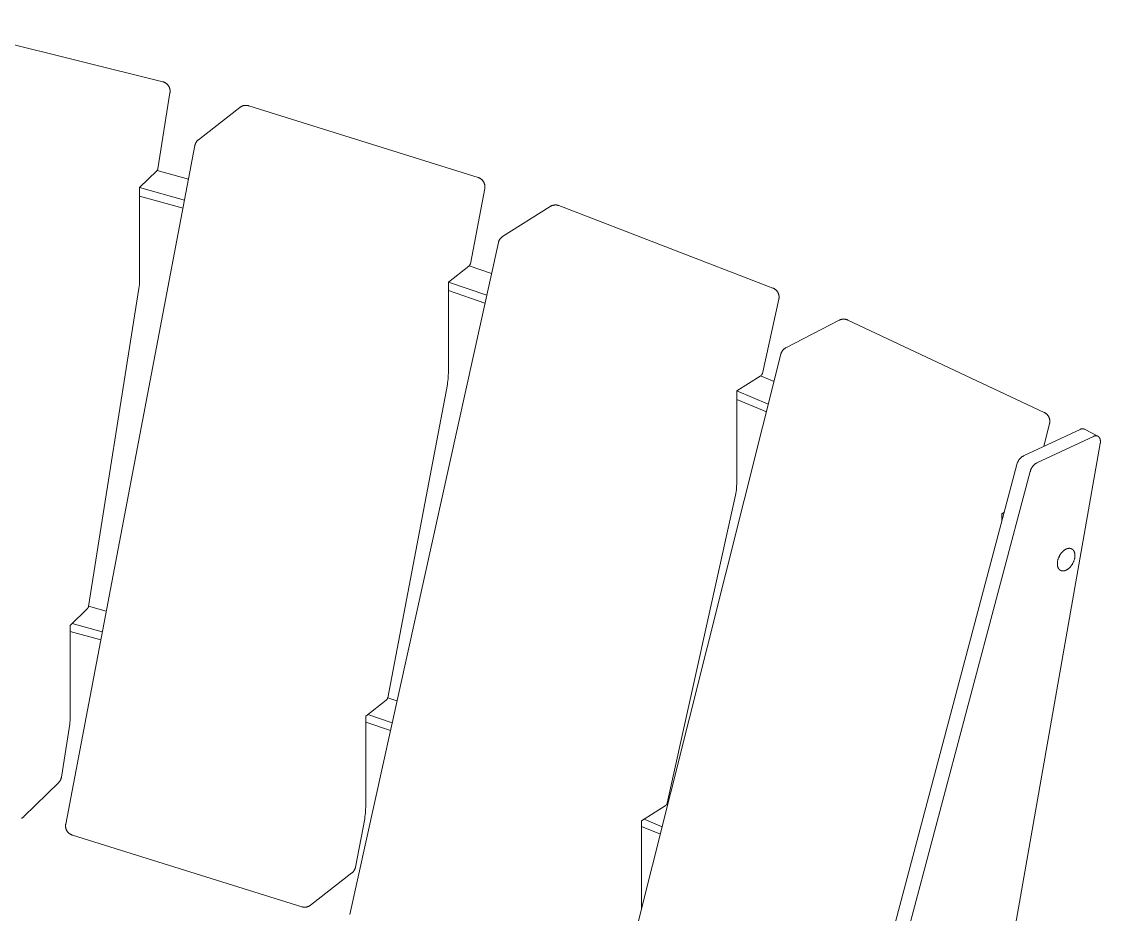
# Model space of a CAD drawing. Header units: millimetres. Extents: x -507 to 4570, y -12 to 3479.
# Drawn here: x 4113.3 to 4443.1, y 1676.8 to 1949.5 of the extents above; entities that cross this region are included whole.
import ezdxf

# ---------------------------------------------------------------- set-up
doc = ezdxf.new("R2010")
doc.units = ezdxf.units.MM
doc.layers.add('ZANO_R', color=7, linetype='Continuous', lineweight=0)

msp = doc.modelspace()

# ---------------------------------------------------------------- linework, layer by layer
at = {"layer": 'ZANO_R'}
for p, q in [((4082.31, 1949.54), (4156.45, 1931.16)), ((4156.45, 1931.16), (4156.54, 1931.13)), ((4156.54, 1931.13), (4156.64, 1931.1)), ((4156.64, 1931.1), (4156.74, 1931.07)), ((4156.74, 1931.07), (4156.84, 1931.03)), ((4156.84, 1931.03), (4156.93, 1930.99)), ((4156.93, 1930.99), (4157.02, 1930.95)), ((4157.02, 1930.95), (4157.11, 1930.9)), ((4157.11, 1930.9), (4157.2, 1930.85)), ((4157.2, 1930.85), (4157.29, 1930.8)), ((4157.29, 1930.8), (4157.38, 1930.75)), ((4157.38, 1930.75), (4157.46, 1930.69)), ((4157.46, 1930.69), (4157.54, 1930.63)), ((4157.54, 1930.63), (4157.62, 1930.56)), ((4157.62, 1930.56), (4157.7, 1930.5)), ((4157.7, 1930.5), (4157.78, 1930.43)), ((4157.78, 1930.43), (4157.85, 1930.36)), ((4157.85, 1930.36), (4157.92, 1930.28)), ((4157.92, 1930.28), (4157.99, 1930.2)), ((4157.99, 1930.2), (4158.05, 1930.13)), ((4158.05, 1930.13), (4158.11, 1930.04)), ((4158.11, 1930.04), (4158.17, 1929.96)), ((4158.17, 1929.96), (4158.23, 1929.88)), ((4158.23, 1929.88), (4158.28, 1929.79)), ((4158.28, 1929.79), (4158.33, 1929.7)), ((4158.33, 1929.7), (4158.38, 1929.61)), ((4158.38, 1929.61), (4158.43, 1929.52)), ((4158.43, 1929.52), (4158.47, 1929.42)), ((4158.47, 1929.42), (4158.51, 1929.33)), ((4158.51, 1929.33), (4158.54, 1929.23)), ((4158.54, 1929.23), (4158.57, 1929.13)), ((4158.66, 1927.82), (4154.97, 1904.58)), ((4158.57, 1929.13), (4158.6, 1929.04)), ((4158.6, 1929.04), (4158.62, 1928.94)), ((4158.62, 1928.94), (4158.64, 1928.84)), ((4158.64, 1928.84), (4158.66, 1928.74)), ((4158.66, 1928.74), (4158.67, 1928.63)), ((4158.67, 1927.92), (4158.66, 1927.82)), ((4158.67, 1928.63), (4158.69, 1928.53)), ((4158.68, 1928.02), (4158.67, 1927.92)), ((4158.69, 1928.12), (4158.68, 1928.02)), ((4158.69, 1928.53), (4158.69, 1928.43)), ((4158.69, 1928.43), (4158.7, 1928.33)), ((4158.7, 1928.23), (4158.69, 1928.12)), ((4158.7, 1928.33), (4158.7, 1928.23)), ((4167.38, 1913.47), (4180.03, 1923.33)), ((4180.03, 1923.33), (4180.11, 1923.39)), ((4180.11, 1923.39), (4180.19, 1923.45)), ((4180.19, 1923.45), (4180.28, 1923.5)), ((4180.28, 1923.5), (4180.37, 1923.55)), ((4180.37, 1923.55), (4180.46, 1923.6)), ((4180.46, 1923.6), (4180.55, 1923.65)), ((4180.55, 1923.65), (4180.64, 1923.69)), ((4180.64, 1923.69), (4180.73, 1923.73)), ((4180.73, 1923.73), (4180.83, 1923.77)), ((4180.83, 1923.77), (4180.92, 1923.8)), ((4180.92, 1923.8), (4181.02, 1923.83)), ((4181.02, 1923.83), (4181.12, 1923.86)), ((4181.12, 1923.86), (4181.22, 1923.88)), ((4181.22, 1923.88), (4181.32, 1923.9)), ((4181.32, 1923.9), (4181.42, 1923.92)), ((4181.42, 1923.92), (4181.52, 1923.93)), ((4181.52, 1923.93), (4181.62, 1923.94)), ((4181.62, 1923.94), (4181.73, 1923.95)), ((4181.73, 1923.95), (4181.83, 1923.95)), ((4181.83, 1923.95), (4181.93, 1923.95)), ((4181.93, 1923.95), (4182.03, 1923.95)), ((4182.03, 1923.95), (4182.13, 1923.94)), ((4182.13, 1923.94), (4182.24, 1923.93)), ((4182.24, 1923.93), (4182.34, 1923.91)), ((4182.34, 1923.91), (4182.44, 1923.89)), ((4182.44, 1923.89), (4182.54, 1923.87)), ((4182.54, 1923.87), (4182.64, 1923.85)), ((4182.64, 1923.85), (4182.73, 1923.82)), ((4182.73, 1923.82), (4252.84, 1901.92)), ((4166.65, 1912.63), (4166.7, 1912.72)), ((4166.7, 1912.72), (4166.76, 1912.8)), ((4166.76, 1912.8), (4166.81, 1912.89)), ((4166.81, 1912.89), (4166.88, 1912.97)), ((4166.88, 1912.97), (4166.94, 1913.05)), ((4166.94, 1913.05), (4167.01, 1913.12)), ((4167.01, 1913.12), (4167.08, 1913.2)), ((4167.08, 1913.2), (4167.15, 1913.27)), ((4167.15, 1913.27), (4167.22, 1913.34)), ((4167.22, 1913.34), (4167.3, 1913.4)), ((4167.3, 1913.4), (4167.38, 1913.47)), ((4126.79, 1704.41), (4166.29, 1911.68)), ((4166.29, 1911.68), (4166.31, 1911.78)), ((4166.31, 1911.78), (4166.34, 1911.88)), ((4166.34, 1911.88), (4166.36, 1911.98)), ((4166.36, 1911.98), (4166.39, 1912.08)), ((4166.39, 1912.08), (4166.43, 1912.17)), ((4166.43, 1912.17), (4166.47, 1912.27)), ((4166.47, 1912.27), (4166.51, 1912.36)), ((4166.51, 1912.36), (4166.55, 1912.45)), ((4166.55, 1912.45), (4166.6, 1912.54)), ((4166.6, 1912.54), (4166.65, 1912.63)), ((4154.63, 1903.97), (4149.39, 1898.83)), ((4154.63, 1903.97), (4154.65, 1903.99)), ((4154.65, 1903.99), (4154.68, 1904.02)), ((4154.68, 1904.02), (4154.71, 1904.05)), ((4154.71, 1904.05), (4154.73, 1904.07)), ((4154.71, 1904.06), (4164.33, 1901.4)), ((4154.73, 1904.07), (4154.75, 1904.1)), ((4154.75, 1904.1), (4154.78, 1904.13)), ((4154.78, 1904.13), (4154.8, 1904.16)), ((4154.8, 1904.16), (4154.82, 1904.2)), ((4154.82, 1904.2), (4154.84, 1904.23)), ((4154.84, 1904.23), (4154.86, 1904.26)), ((4154.86, 1904.26), (4154.87, 1904.29)), ((4154.87, 1904.29), (4154.89, 1904.33)), ((4154.89, 1904.33), (4154.91, 1904.36)), ((4154.91, 1904.36), (4154.92, 1904.4)), ((4154.92, 1904.4), (4154.93, 1904.43)), ((4154.93, 1904.43), (4154.94, 1904.47)), ((4154.94, 1904.47), (4154.95, 1904.5)), ((4154.95, 1904.5), (4154.96, 1904.54)), ((4154.96, 1904.54), (4154.97, 1904.58)), ((4252.84, 1901.92), (4252.93, 1901.89)), ((4252.93, 1901.89), (4253.03, 1901.86)), ((4253.03, 1901.86), (4253.13, 1901.82)), ((4253.13, 1901.82), (4253.22, 1901.77)), ((4253.22, 1901.77), (4253.31, 1901.73)), ((4253.31, 1901.73), (4253.4, 1901.68)), ((4253.4, 1901.68), (4253.49, 1901.63)), ((4253.49, 1901.63), (4253.58, 1901.57)), ((4253.58, 1901.57), (4253.66, 1901.52)), ((4253.66, 1901.52), (4253.75, 1901.45)), ((4253.75, 1901.45), (4253.83, 1901.39)), ((4253.83, 1901.39), (4253.9, 1901.33)), ((4253.9, 1901.33), (4253.98, 1901.26)), ((4253.98, 1901.26), (4254.05, 1901.18)), ((4254.05, 1901.18), (4254.13, 1901.11)), ((4254.13, 1901.11), (4254.19, 1901.03)), ((4254.19, 1901.03), (4254.26, 1900.96)), ((4254.26, 1900.96), (4254.32, 1900.87)), ((4254.32, 1900.87), (4254.38, 1900.79)), ((4254.38, 1900.79), (4254.44, 1900.71)), ((4254.44, 1900.71), (4254.49, 1900.62)), ((4254.49, 1900.62), (4254.55, 1900.53)), ((4254.55, 1900.53), (4254.59, 1900.44)), ((4254.59, 1900.44), (4254.64, 1900.35)), ((4254.64, 1900.35), (4254.68, 1900.25)), ((4254.68, 1900.25), (4254.72, 1900.16)), ((4254.72, 1900.16), (4254.75, 1900.06)), ((4254.75, 1900.06), (4254.79, 1899.96)), ((4254.79, 1899.96), (4254.81, 1899.86)), ((4254.81, 1899.86), (4254.84, 1899.76)), ((4254.84, 1899.76), (4254.86, 1899.66)), ((4254.86, 1899.66), (4254.88, 1899.56)), ((4254.88, 1899.56), (4254.89, 1899.46)), ((4149.39, 1898.83), (4163.11, 1895.02)), ((4149.39, 1898.83), (4149.39, 1870.96)), ((4162.65, 1892.57), (4149.39, 1896.25)), ((4254.86, 1898.54), (4250.49, 1875.57)), ((4254.88, 1898.64), (4254.86, 1898.54)), ((4254.9, 1898.74), (4254.88, 1898.64)), ((4254.89, 1899.46), (4254.9, 1899.36)), ((4254.9, 1899.36), (4254.91, 1899.26)), ((4254.91, 1898.85), (4254.9, 1898.74)), ((4254.91, 1899.26), (4254.92, 1899.15)), ((4254.92, 1899.05), (4254.91, 1898.95)), ((4254.91, 1898.95), (4254.91, 1898.85)), ((4254.92, 1899.15), (4254.92, 1899.05)), ((4260.35, 1883.88), (4274.91, 1893.07)), ((4274.91, 1893.07), (4274.99, 1893.13)), ((4274.99, 1893.13), (4275.08, 1893.18)), ((4275.08, 1893.18), (4275.17, 1893.22)), ((4275.17, 1893.22), (4275.27, 1893.27)), ((4275.27, 1893.27), (4275.36, 1893.31)), ((4275.36, 1893.31), (4275.45, 1893.35)), ((4275.45, 1893.35), (4275.55, 1893.38)), ((4275.55, 1893.38), (4275.65, 1893.41)), ((4275.65, 1893.41), (4275.75, 1893.44)), ((4275.75, 1893.44), (4275.85, 1893.46)), ((4275.85, 1893.46), (4275.95, 1893.48)), ((4275.95, 1893.48), (4276.05, 1893.5)), ((4276.05, 1893.5), (4276.15, 1893.51)), ((4276.15, 1893.51), (4276.25, 1893.52)), ((4276.25, 1893.52), (4276.35, 1893.53)), ((4276.35, 1893.53), (4276.45, 1893.53)), ((4276.45, 1893.53), (4276.56, 1893.53)), ((4276.56, 1893.53), (4276.66, 1893.53)), ((4276.66, 1893.53), (4276.76, 1893.52)), ((4276.76, 1893.52), (4276.86, 1893.51)), ((4276.86, 1893.51), (4276.96, 1893.49)), ((4276.96, 1893.49), (4277.06, 1893.48)), ((4277.06, 1893.48), (4277.16, 1893.45)), ((4277.16, 1893.45), (4277.26, 1893.43)), ((4277.26, 1893.43), (4277.36, 1893.4)), ((4277.36, 1893.4), (4277.46, 1893.37)), ((4277.46, 1893.37), (4277.55, 1893.33)), ((4277.55, 1893.33), (4342.95, 1868.14)), ((4259.43, 1882.95), (4259.48, 1883.03)), ((4259.48, 1883.03), (4259.54, 1883.12)), ((4259.54, 1883.12), (4259.6, 1883.2)), ((4259.6, 1883.2), (4259.66, 1883.28)), ((4259.66, 1883.28), (4259.73, 1883.35)), ((4259.73, 1883.35), (4259.8, 1883.43)), ((4259.8, 1883.43), (4259.87, 1883.5)), ((4259.87, 1883.5), (4259.95, 1883.57)), ((4259.95, 1883.57), (4260.02, 1883.64)), ((4260.02, 1883.64), (4260.1, 1883.7)), ((4260.1, 1883.7), (4260.18, 1883.76)), ((4260.18, 1883.76), (4260.27, 1883.82)), ((4260.27, 1883.82), (4260.35, 1883.88)), ((4213.59, 1676.81), (4259.04, 1882.01)), ((4259.04, 1882.01), (4259.06, 1882.11)), ((4259.06, 1882.11), (4259.09, 1882.21)), ((4259.09, 1882.21), (4259.12, 1882.31)), ((4259.12, 1882.31), (4259.16, 1882.4)), ((4259.16, 1882.4), (4259.19, 1882.5)), ((4259.19, 1882.5), (4259.23, 1882.59)), ((4259.23, 1882.59), (4259.28, 1882.68)), ((4259.28, 1882.68), (4259.32, 1882.77)), ((4259.32, 1882.77), (4259.37, 1882.86)), ((4259.37, 1882.86), (4259.43, 1882.95)), ((4249.99, 1874.85), (4243.75, 1869.99)), ((4249.99, 1874.85), (4250.02, 1874.88)), ((4250.02, 1874.88), (4250.06, 1874.91)), ((4250.06, 1874.91), (4250.09, 1874.93)), ((4250.09, 1874.93), (4250.12, 1874.96)), ((4250.09, 1874.94), (4256.95, 1872.59)), ((4250.12, 1874.96), (4250.15, 1874.99)), ((4250.15, 1874.99), (4250.18, 1875.02)), ((4250.18, 1875.02), (4250.21, 1875.05)), ((4250.21, 1875.05), (4250.24, 1875.08)), ((4250.24, 1875.08), (4250.26, 1875.12)), ((4250.26, 1875.12), (4250.29, 1875.15)), ((4250.29, 1875.15), (4250.31, 1875.19)), ((4250.31, 1875.19), (4250.34, 1875.22)), ((4250.34, 1875.22), (4250.36, 1875.26)), ((4250.36, 1875.26), (4250.38, 1875.3)), ((4250.38, 1875.3), (4250.4, 1875.33)), ((4250.4, 1875.33), (4250.42, 1875.37)), ((4250.42, 1875.37), (4250.43, 1875.41)), ((4250.43, 1875.41), (4250.45, 1875.45)), ((4250.45, 1875.45), (4250.46, 1875.49)), ((4250.46, 1875.49), (4250.48, 1875.53)), ((4250.48, 1875.53), (4250.49, 1875.57)), ((4149.36, 1869.77), (4149.38, 1870.36)), ((4149.38, 1870.36), (4149.39, 1870.96)), ((4243.75, 1869.99), (4243.75, 1842.12)), ((4243.75, 1869.99), (4255.48, 1865.94)), ((4149.17, 1868.01), (4133.76, 1770.84)), ((4149.17, 1868.01), (4149.25, 1868.59)), ((4149.25, 1868.59), (4149.31, 1869.18)), ((4149.31, 1869.18), (4149.36, 1869.77)), ((4254.95, 1863.55), (4243.75, 1867.42)), ((4342.95, 1868.14), (4343.04, 1868.1)), ((4343.04, 1868.1), (4343.14, 1868.06)), ((4343.14, 1868.06), (4343.23, 1868.02)), ((4343.23, 1868.02), (4343.32, 1867.97)), ((4343.32, 1867.97), (4343.41, 1867.92)), ((4343.41, 1867.92), (4343.5, 1867.86)), ((4343.5, 1867.86), (4343.58, 1867.8)), ((4343.58, 1867.8), (4343.66, 1867.74)), ((4343.66, 1867.74), (4343.74, 1867.68)), ((4343.74, 1867.68), (4343.82, 1867.61)), ((4343.82, 1867.61), (4343.9, 1867.55)), ((4343.9, 1867.55), (4343.97, 1867.47)), ((4343.97, 1867.47), (4344.05, 1867.4)), ((4344.05, 1867.4), (4344.11, 1867.32)), ((4344.11, 1867.32), (4344.18, 1867.25)), ((4344.18, 1867.25), (4344.24, 1867.17)), ((4344.24, 1867.17), (4344.3, 1867.08)), ((4344.3, 1867.08), (4344.36, 1867)), ((4344.36, 1867), (4344.42, 1866.91)), ((4344.42, 1866.91), (4344.47, 1866.82)), ((4344.47, 1866.82), (4344.52, 1866.73)), ((4344.52, 1866.73), (4344.56, 1866.64)), ((4344.56, 1866.64), (4344.6, 1866.55)), ((4344.6, 1866.55), (4344.64, 1866.45)), ((4344.78, 1864.73), (4339.76, 1842.07)), ((4344.64, 1866.45), (4344.68, 1866.35)), ((4344.68, 1866.35), (4344.71, 1866.26)), ((4344.71, 1866.26), (4344.74, 1866.16)), ((4344.74, 1866.16), (4344.77, 1866.06)), ((4344.77, 1866.06), (4344.79, 1865.96)), ((4344.8, 1864.84), (4344.78, 1864.73)), ((4344.79, 1865.96), (4344.81, 1865.86)), ((4344.81, 1864.94), (4344.8, 1864.84)), ((4344.81, 1865.86), (4344.82, 1865.76)), ((4344.83, 1865.04), (4344.81, 1864.94)), ((4344.82, 1865.76), (4344.83, 1865.65)), ((4344.83, 1865.65), (4344.84, 1865.55)), ((4344.84, 1865.14), (4344.83, 1865.04)), ((4344.84, 1865.55), (4344.84, 1865.45)), ((4344.84, 1865.45), (4344.85, 1865.35)), ((4344.85, 1865.35), (4344.84, 1865.24)), ((4344.84, 1865.24), (4344.84, 1865.14)), ((4346.92, 1849.88), (4363.24, 1858.33)), ((4363.24, 1858.33), (4363.33, 1858.38)), ((4363.33, 1858.38), (4363.42, 1858.42)), ((4363.42, 1858.42), (4363.51, 1858.46)), ((4363.51, 1858.46), (4363.6, 1858.49)), ((4363.6, 1858.49), (4363.7, 1858.52)), ((4363.7, 1858.52), (4363.8, 1858.55)), ((4363.8, 1858.55), (4363.89, 1858.58)), ((4363.89, 1858.58), (4363.99, 1858.6)), ((4363.99, 1858.6), (4364.09, 1858.62)), ((4364.09, 1858.62), (4364.19, 1858.63)), ((4364.19, 1858.63), (4364.29, 1858.65)), ((4364.29, 1858.65), (4364.39, 1858.65)), ((4364.39, 1858.65), (4364.49, 1858.66)), ((4364.49, 1858.66), (4364.59, 1858.66)), ((4364.59, 1858.66), (4364.69, 1858.66)), ((4364.69, 1858.66), (4364.79, 1858.66)), ((4364.79, 1858.66), (4364.89, 1858.65)), ((4364.89, 1858.65), (4364.99, 1858.64)), ((4364.99, 1858.64), (4365.09, 1858.62)), ((4365.09, 1858.62), (4365.19, 1858.6)), ((4365.19, 1858.6), (4365.29, 1858.58)), ((4365.29, 1858.58), (4365.39, 1858.55)), ((4365.39, 1858.55), (4365.48, 1858.53)), ((4365.48, 1858.53), (4365.58, 1858.49)), ((4365.58, 1858.49), (4365.67, 1858.46)), ((4365.67, 1858.46), (4365.77, 1858.42)), ((4365.77, 1858.42), (4365.86, 1858.38)), ((4365.86, 1858.38), (4425.91, 1830.13)), ((4294.44, 1645.12), (4345.4, 1847.98)), ((4345.4, 1847.98), (4345.43, 1848.07)), ((4345.43, 1848.07), (4345.46, 1848.17)), ((4345.46, 1848.17), (4345.49, 1848.26)), ((4345.49, 1848.26), (4345.53, 1848.36)), ((4345.53, 1848.36), (4345.57, 1848.45)), ((4345.57, 1848.45), (4345.61, 1848.54)), ((4345.61, 1848.54), (4345.65, 1848.63)), ((4345.65, 1848.63), (4345.7, 1848.72)), ((4345.7, 1848.72), (4345.75, 1848.8)), ((4345.75, 1848.8), (4345.81, 1848.89)), ((4345.81, 1848.89), (4345.86, 1848.97)), ((4345.86, 1848.97), (4345.92, 1849.05)), ((4345.92, 1849.05), (4345.99, 1849.13)), ((4345.99, 1849.13), (4346.05, 1849.21)), ((4346.05, 1849.21), (4346.12, 1849.28)), ((4346.12, 1849.28), (4346.19, 1849.35)), ((4346.19, 1849.35), (4346.26, 1849.42)), ((4346.26, 1849.42), (4346.34, 1849.49)), ((4346.34, 1849.49), (4346.41, 1849.56)), ((4346.41, 1849.56), (4346.49, 1849.62)), ((4346.49, 1849.62), (4346.57, 1849.68)), ((4346.57, 1849.68), (4346.66, 1849.73)), ((4346.66, 1849.73), (4346.74, 1849.79)), ((4346.74, 1849.79), (4346.83, 1849.84)), ((4346.83, 1849.84), (4346.92, 1849.88)), ((4243.62, 1839.79), (4243.68, 1840.37)), ((4243.68, 1840.37), (4243.72, 1840.95)), ((4243.72, 1840.95), (4243.74, 1841.54)), ((4243.74, 1841.54), (4243.75, 1842.12)), ((4339.07, 1841.25), (4331.9, 1836.72)), ((4339.07, 1841.25), (4339.12, 1841.27)), ((4339.12, 1841.27), (4339.16, 1841.3)), ((4339.16, 1841.3), (4339.2, 1841.32)), ((4339.19, 1841.33), (4343.3, 1839.61)), ((4339.2, 1841.32), (4339.24, 1841.35)), ((4339.24, 1841.35), (4339.27, 1841.38)), ((4339.27, 1841.38), (4339.31, 1841.41)), ((4339.31, 1841.41), (4339.35, 1841.44)), ((4339.35, 1841.44), (4339.38, 1841.47)), ((4339.38, 1841.47), (4339.42, 1841.51)), ((4339.42, 1841.51), (4339.45, 1841.54)), ((4339.45, 1841.54), (4339.48, 1841.58)), ((4339.48, 1841.58), (4339.51, 1841.61)), ((4339.51, 1841.61), (4339.54, 1841.65)), ((4339.54, 1841.65), (4339.57, 1841.69)), ((4339.57, 1841.69), (4339.59, 1841.73)), ((4339.59, 1841.73), (4339.62, 1841.77)), ((4339.62, 1841.77), (4339.64, 1841.81)), ((4339.64, 1841.81), (4339.67, 1841.85)), ((4339.67, 1841.85), (4339.69, 1841.9)), ((4339.69, 1841.9), (4339.71, 1841.94)), ((4339.71, 1841.94), (4339.72, 1841.98)), ((4339.72, 1841.98), (4339.74, 1842.03)), ((4339.74, 1842.03), (4339.76, 1842.07)), ((4243.45, 1838.63), (4225.22, 1742.97)), ((4243.45, 1838.63), (4243.54, 1839.21)), ((4243.54, 1839.21), (4243.62, 1839.79)), ((4331.9, 1836.72), (4331.9, 1808.85)), ((4331.9, 1836.72), (4341.55, 1832.64)), ((4340.97, 1830.31), (4331.9, 1834.14)), ((4425.91, 1830.13), (4426, 1830.09)), ((4426, 1830.09), (4426.09, 1830.04)), ((4426.09, 1830.04), (4426.18, 1829.99)), ((4426.18, 1829.99), (4426.26, 1829.93)), ((4426.26, 1829.93), (4426.35, 1829.88)), ((4426.35, 1829.88), (4426.43, 1829.82)), ((4426.43, 1829.82), (4426.51, 1829.75)), ((4426.51, 1829.75), (4426.59, 1829.69)), ((4426.59, 1829.69), (4426.67, 1829.62)), ((4426.67, 1829.62), (4426.74, 1829.55)), ((4426.74, 1829.55), (4426.81, 1829.48)), ((4426.81, 1829.48), (4426.88, 1829.4)), ((4426.88, 1829.4), (4426.94, 1829.32)), ((4426.94, 1829.32), (4427.01, 1829.24)), ((4427.01, 1829.24), (4427.07, 1829.16)), ((4427.07, 1829.16), (4427.12, 1829.08)), ((4427.12, 1829.08), (4427.18, 1828.99)), ((4427.18, 1828.99), (4427.23, 1828.9)), ((4427.23, 1828.9), (4427.28, 1828.81)), ((4427.28, 1828.81), (4427.32, 1828.72)), ((4427.32, 1828.72), (4427.37, 1828.63)), ((4427.37, 1828.63), (4427.41, 1828.53)), ((4427.41, 1828.53), (4427.44, 1828.44)), ((4427.44, 1828.44), (4427.47, 1828.34)), ((4427.47, 1828.34), (4427.5, 1828.24)), ((4427.5, 1828.24), (4427.53, 1828.14)), ((4427.53, 1828.14), (4427.55, 1828.04)), ((4427.56, 1826.93), (4427.54, 1826.83)), ((4427.55, 1828.04), (4427.57, 1827.94)), ((4427.58, 1827.03), (4427.56, 1826.93)), ((4427.57, 1827.94), (4427.58, 1827.84)), ((4427.58, 1827.84), (4427.6, 1827.74)), ((4427.59, 1827.13), (4427.58, 1827.03)), ((4427.6, 1827.23), (4427.59, 1827.13)), ((4427.6, 1827.74), (4427.6, 1827.64)), ((4427.6, 1827.64), (4427.61, 1827.54)), ((4427.61, 1827.33), (4427.6, 1827.23)), ((4427.61, 1827.54), (4427.61, 1827.44)), ((4427.61, 1827.44), (4427.61, 1827.33)), ((4436.84, 1824.96), (4419.55, 1816.87)), ((4427.52, 1826.73), (4425.77, 1819.78)), ((4427.54, 1826.83), (4427.52, 1826.73)), ((4436.89, 1824.99), (4436.84, 1824.96)), ((4436.94, 1825.01), (4436.89, 1824.99)), ((4436.98, 1825.03), (4436.94, 1825.01)), ((4437.03, 1825.05), (4436.98, 1825.03)), ((4437.08, 1825.07), (4437.03, 1825.05)), ((4437.13, 1825.08), (4437.08, 1825.07)), ((4437.18, 1825.1), (4437.13, 1825.08)), ((4437.23, 1825.11), (4437.18, 1825.1)), ((4437.28, 1825.12), (4437.23, 1825.11)), ((4437.34, 1825.13), (4437.28, 1825.12)), ((4437.39, 1825.14), (4437.34, 1825.13)), ((4437.44, 1825.14), (4437.39, 1825.14)), ((4437.49, 1825.15), (4437.44, 1825.14)), ((4437.55, 1825.15), (4437.49, 1825.15)), ((4437.6, 1825.15), (4437.55, 1825.15)), ((4437.65, 1825.15), (4437.6, 1825.15)), ((4437.7, 1825.14), (4437.65, 1825.15)), ((4437.76, 1825.14), (4437.7, 1825.14)), ((4437.81, 1825.13), (4437.76, 1825.14)), ((4437.86, 1825.12), (4437.81, 1825.13)), ((4437.91, 1825.11), (4437.86, 1825.12)), ((4437.96, 1825.1), (4437.91, 1825.11)), ((4438.01, 1825.09), (4437.96, 1825.1)), ((4438.06, 1825.07), (4438.01, 1825.09)), ((4438.11, 1825.05), (4438.06, 1825.07)), ((4438.16, 1825.03), (4438.11, 1825.05)), ((4438.21, 1825.01), (4438.16, 1825.03)), ((4438.21, 1825.01), (4442.27, 1822.9)), ((4344.68, 1262.32), (4443.02, 1820.67)), ((4440.92, 1822.84), (4423.63, 1814.75)), ((4440.98, 1822.87), (4440.92, 1822.84)), ((4441.04, 1822.89), (4440.98, 1822.87)), ((4441.1, 1822.91), (4441.04, 1822.89)), ((4441.16, 1822.94), (4441.1, 1822.91)), ((4441.22, 1822.95), (4441.16, 1822.94)), ((4441.28, 1822.97), (4441.22, 1822.95)), ((4441.33, 1822.99), (4441.28, 1822.97)), ((4441.39, 1823), (4441.33, 1822.99)), ((4441.45, 1823.01), (4441.39, 1823)), ((4441.48, 1823.01), (4441.45, 1823.01)), ((4441.51, 1823.02), (4441.48, 1823.01)), ((4441.54, 1823.02), (4441.51, 1823.02)), ((4441.57, 1823.02), (4441.54, 1823.02)), ((4441.6, 1823.03), (4441.57, 1823.02)), ((4441.63, 1823.03), (4441.6, 1823.03)), ((4441.66, 1823.03), (4441.63, 1823.03)), ((4441.69, 1823.03), (4441.66, 1823.03)), ((4441.71, 1823.03), (4441.69, 1823.03)), ((4441.74, 1823.03), (4441.71, 1823.03)), ((4441.77, 1823.03), (4441.74, 1823.03)), ((4441.8, 1823.03), (4441.77, 1823.03)), ((4441.83, 1823.02), (4441.8, 1823.03)), ((4441.85, 1823.02), (4441.83, 1823.02)), ((4441.88, 1823.02), (4441.85, 1823.02)), ((4441.91, 1823.01), (4441.88, 1823.02)), ((4441.94, 1823.01), (4441.91, 1823.01)), ((4441.96, 1823.01), (4441.94, 1823.01)), ((4441.99, 1823), (4441.96, 1823.01)), ((4442.02, 1822.99), (4441.99, 1823)), ((4442.04, 1822.99), (4442.02, 1822.99)), ((4442.07, 1822.98), (4442.04, 1822.99)), ((4442.09, 1822.97), (4442.07, 1822.98)), ((4442.12, 1822.96), (4442.09, 1822.97)), ((4442.15, 1822.95), (4442.12, 1822.96)), ((4442.17, 1822.95), (4442.15, 1822.95)), ((4442.2, 1822.94), (4442.17, 1822.95)), ((4442.22, 1822.93), (4442.2, 1822.94)), ((4442.24, 1822.91), (4442.22, 1822.93)), ((4442.27, 1822.9), (4442.24, 1822.91)), ((4442.29, 1822.89), (4442.27, 1822.9)), ((4442.31, 1822.88), (4442.29, 1822.89)), ((4442.34, 1822.87), (4442.31, 1822.88)), ((4442.36, 1822.85), (4442.34, 1822.87)), ((4442.38, 1822.84), (4442.36, 1822.85)), ((4442.4, 1822.82), (4442.38, 1822.84)), ((4442.43, 1822.81), (4442.4, 1822.82)), ((4442.45, 1822.79), (4442.43, 1822.81)), ((4442.47, 1822.78), (4442.45, 1822.79)), ((4442.49, 1822.76), (4442.47, 1822.78)), ((4442.51, 1822.75), (4442.49, 1822.76)), ((4442.53, 1822.73), (4442.51, 1822.75)), ((4442.55, 1822.71), (4442.53, 1822.73)), ((4442.57, 1822.69), (4442.55, 1822.71)), ((4442.58, 1822.67), (4442.57, 1822.69)), ((4442.6, 1822.66), (4442.58, 1822.67)), ((4442.62, 1822.64), (4442.6, 1822.66)), ((4442.64, 1822.62), (4442.62, 1822.64)), ((4442.66, 1822.6), (4442.64, 1822.62)), ((4442.67, 1822.58), (4442.66, 1822.6)), ((4442.69, 1822.56), (4442.67, 1822.58)), ((4442.71, 1822.53), (4442.69, 1822.56)), ((4442.72, 1822.51), (4442.71, 1822.53)), ((4442.74, 1822.49), (4442.72, 1822.51)), ((4442.76, 1822.47), (4442.74, 1822.49)), ((4442.77, 1822.44), (4442.76, 1822.47)), ((4442.79, 1822.42), (4442.77, 1822.44)), ((4442.8, 1822.39), (4442.79, 1822.42)), ((4442.82, 1822.37), (4442.8, 1822.39)), ((4442.83, 1822.34), (4442.82, 1822.37)), ((4442.84, 1822.32), (4442.83, 1822.34)), ((4442.86, 1822.29), (4442.84, 1822.32)), ((4442.87, 1822.26), (4442.86, 1822.29)), ((4442.88, 1822.24), (4442.87, 1822.26)), ((4442.91, 1822.18), (4442.88, 1822.24)), ((4442.93, 1822.12), (4442.91, 1822.18)), ((4442.95, 1822.07), (4442.93, 1822.12)), ((4442.97, 1822.01), (4442.95, 1822.07)), ((4442.99, 1821.94), (4442.97, 1822.01)), ((4443, 1821.88), (4442.99, 1821.94)), ((4443.02, 1821.81), (4443, 1821.88)), ((4443.03, 1821.75), (4443.02, 1821.81)), ((4443.02, 1820.67), (4443.03, 1820.74)), ((4443.04, 1821.68), (4443.03, 1821.75)), ((4443.03, 1820.74), (4443.04, 1820.81)), ((4443.05, 1821.61), (4443.04, 1821.68)), ((4443.04, 1820.81), (4443.05, 1820.89)), ((4443.06, 1821.54), (4443.05, 1821.61)), ((4443.05, 1820.89), (4443.06, 1820.96)), ((4443.06, 1821.47), (4443.06, 1821.54)), ((4443.07, 1821.4), (4443.06, 1821.47)), ((4443.06, 1821.04), (4443.07, 1821.11)), ((4443.06, 1820.96), (4443.06, 1821.04)), ((4443.07, 1821.33), (4443.07, 1821.4)), ((4443.07, 1821.26), (4443.07, 1821.33)), ((4443.07, 1821.19), (4443.07, 1821.26)), ((4443.07, 1821.11), (4443.07, 1821.19)), ((4417.53, 1814.23), (4340.6, 1524.75)), ((4417.57, 1814.36), (4417.53, 1814.23)), ((4417.61, 1814.5), (4417.57, 1814.36)), ((4417.66, 1814.63), (4417.61, 1814.5)), ((4417.71, 1814.77), (4417.66, 1814.63)), ((4417.76, 1814.9), (4417.71, 1814.77)), ((4417.82, 1815.03), (4417.76, 1814.9)), ((4417.89, 1815.16), (4417.82, 1815.03)), ((4417.95, 1815.28), (4417.89, 1815.16)), ((4418.03, 1815.4), (4417.95, 1815.28)), ((4418.1, 1815.52), (4418.03, 1815.4)), ((4418.18, 1815.64), (4418.1, 1815.52)), ((4418.27, 1815.76), (4418.18, 1815.64)), ((4418.36, 1815.87), (4418.27, 1815.76)), ((4418.45, 1815.98), (4418.36, 1815.87)), ((4418.55, 1816.08), (4418.45, 1815.98)), ((4418.64, 1816.18), (4418.55, 1816.08)), ((4418.75, 1816.28), (4418.64, 1816.18)), ((4418.85, 1816.38), (4418.75, 1816.28)), ((4418.96, 1816.47), (4418.85, 1816.38)), ((4419.08, 1816.56), (4418.96, 1816.47)), ((4419.19, 1816.64), (4419.08, 1816.56)), ((4419.31, 1816.72), (4419.19, 1816.64)), ((4419.43, 1816.8), (4419.31, 1816.72)), ((4419.55, 1816.87), (4419.43, 1816.8)), ((4422.44, 1813.75), (4422.35, 1813.64)), ((4422.53, 1813.86), (4422.44, 1813.75)), ((4422.62, 1813.96), (4422.53, 1813.86)), ((4422.72, 1814.06), (4422.62, 1813.96)), ((4422.83, 1814.16), (4422.72, 1814.06)), ((4422.93, 1814.26), (4422.83, 1814.16)), ((4423.04, 1814.35), (4422.93, 1814.26)), ((4423.16, 1814.44), (4423.04, 1814.35)), ((4423.27, 1814.52), (4423.16, 1814.44)), ((4423.39, 1814.6), (4423.27, 1814.52)), ((4423.51, 1814.67), (4423.39, 1814.6)), ((4423.63, 1814.75), (4423.51, 1814.67)), ((4421.61, 1812.1), (4344.68, 1522.62)), ((4421.65, 1812.24), (4421.61, 1812.1)), ((4421.69, 1812.38), (4421.65, 1812.24)), ((4421.74, 1812.51), (4421.69, 1812.38)), ((4421.79, 1812.65), (4421.74, 1812.51)), ((4421.84, 1812.78), (4421.79, 1812.65)), ((4421.9, 1812.91), (4421.84, 1812.78)), ((4421.97, 1813.04), (4421.9, 1812.91)), ((4422.03, 1813.16), (4421.97, 1813.04)), ((4422.11, 1813.28), (4422.03, 1813.16)), ((4422.18, 1813.4), (4422.11, 1813.28)), ((4422.26, 1813.52), (4422.18, 1813.4)), ((4422.35, 1813.64), (4422.26, 1813.52)), ((4331.83, 1807.12), (4331.87, 1807.7)), ((4331.87, 1807.7), (4331.89, 1808.27)), ((4331.89, 1808.27), (4331.9, 1808.85)), ((4331.51, 1804.85), (4310.68, 1710.79)), ((4331.51, 1804.85), (4331.62, 1805.41)), ((4331.62, 1805.41), (4331.71, 1805.98)), ((4331.71, 1805.98), (4331.78, 1806.55)), ((4331.78, 1806.55), (4331.83, 1807.12)), ((4413.67, 1799.68), (4412.98, 1799.32)), ((4412.98, 1799.32), (4413.5, 1799.05)), ((4412.98, 1799.32), (4412.98, 1797.08)), ((4431.23, 1787.33), (4431.35, 1787.47)), ((4431.35, 1787.47), (4431.41, 1787.53)), ((4431.41, 1787.53), (4431.47, 1787.59)), ((4431.47, 1787.59), (4431.53, 1787.66)), ((4431.53, 1787.66), (4431.6, 1787.72)), ((4431.6, 1787.72), (4431.66, 1787.77)), ((4431.66, 1787.77), (4431.72, 1787.83)), ((4431.72, 1787.83), (4431.78, 1787.88)), ((4431.78, 1787.88), (4431.85, 1787.93)), ((4431.85, 1787.93), (4431.91, 1787.98)), ((4431.91, 1787.98), (4431.97, 1788.03)), ((4431.97, 1788.03), (4432.03, 1788.08)), ((4432.03, 1788.08), (4432.1, 1788.12)), ((4432.1, 1788.12), (4432.16, 1788.16)), ((4432.16, 1788.16), (4432.22, 1788.2)), ((4432.22, 1788.2), (4432.28, 1788.24)), ((4432.28, 1788.24), (4432.34, 1788.28)), ((4432.34, 1788.28), (4432.41, 1788.31)), ((4432.41, 1788.31), (4432.47, 1788.35)), ((4432.47, 1788.35), (4432.53, 1788.38)), ((4432.53, 1788.38), (4432.59, 1788.4)), ((4432.59, 1788.4), (4432.65, 1788.43)), ((4432.65, 1788.43), (4432.71, 1788.46)), ((4432.71, 1788.46), (4432.77, 1788.48)), ((4432.77, 1788.48), (4432.83, 1788.5)), ((4432.83, 1788.5), (4432.89, 1788.53)), ((4432.89, 1788.53), (4432.95, 1788.55)), ((4432.95, 1788.55), (4433.01, 1788.56)), ((4433.01, 1788.56), (4433.07, 1788.58)), ((4433.07, 1788.58), (4433.14, 1788.59)), ((4433.14, 1788.59), (4433.2, 1788.61)), ((4433.2, 1788.61), (4433.26, 1788.62)), ((4433.26, 1788.62), (4433.32, 1788.63)), ((4433.32, 1788.63), (4433.39, 1788.63)), ((4433.39, 1788.63), (4433.45, 1788.64)), ((4433.45, 1788.64), (4433.51, 1788.64)), ((4433.51, 1788.64), (4433.57, 1788.64)), ((4433.57, 1788.64), (4433.64, 1788.64)), ((4433.64, 1788.64), (4433.67, 1788.64)), ((4433.67, 1788.64), (4433.7, 1788.64)), ((4433.7, 1788.64), (4433.73, 1788.63)), ((4433.73, 1788.63), (4433.76, 1788.63)), ((4433.76, 1788.63), (4433.79, 1788.63)), ((4433.79, 1788.63), (4433.82, 1788.62)), ((4433.82, 1788.62), (4433.85, 1788.62)), ((4433.85, 1788.62), (4433.88, 1788.61)), ((4433.88, 1788.61), (4433.91, 1788.61)), ((4433.91, 1788.61), (4433.94, 1788.6)), ((4433.94, 1788.6), (4433.97, 1788.59)), ((4433.97, 1788.59), (4434, 1788.58)), ((4434, 1788.58), (4434.03, 1788.58)), ((4434.03, 1788.58), (4434.06, 1788.57)), ((4434.06, 1788.57), (4434.08, 1788.56)), ((4434.08, 1788.56), (4434.11, 1788.55)), ((4434.11, 1788.55), (4434.14, 1788.54)), ((4434.14, 1788.54), (4434.17, 1788.53)), ((4434.17, 1788.53), (4434.2, 1788.52)), ((4434.2, 1788.52), (4434.22, 1788.5)), ((4434.22, 1788.5), (4434.25, 1788.49)), ((4434.25, 1788.49), (4434.28, 1788.48)), ((4434.28, 1788.48), (4434.31, 1788.46)), ((4434.31, 1788.46), (4434.33, 1788.45)), ((4434.33, 1788.45), (4434.36, 1788.43)), ((4434.36, 1788.43), (4434.38, 1788.42)), ((4434.38, 1788.42), (4434.41, 1788.4)), ((4434.41, 1788.4), (4434.44, 1788.39)), ((4434.44, 1788.39), (4434.46, 1788.37)), ((4434.46, 1788.37), (4434.49, 1788.35)), ((4434.49, 1788.35), (4434.51, 1788.33)), ((4434.51, 1788.33), (4434.53, 1788.31)), ((4434.53, 1788.31), (4434.56, 1788.29)), ((4434.56, 1788.29), (4434.58, 1788.27)), ((4434.58, 1788.27), (4434.6, 1788.25)), ((4434.6, 1788.25), (4434.63, 1788.23)), ((4434.63, 1788.23), (4434.65, 1788.21)), ((4434.65, 1788.21), (4434.67, 1788.19)), ((4434.67, 1788.19), (4434.69, 1788.17)), ((4434.69, 1788.17), (4434.71, 1788.15)), ((4434.71, 1788.15), (4434.74, 1788.12)), ((4434.74, 1788.12), (4434.76, 1788.1)), ((4434.76, 1788.1), (4434.78, 1788.07)), ((4434.78, 1788.07), (4434.8, 1788.05)), ((4434.8, 1788.05), (4434.82, 1788.02)), ((4434.82, 1788.02), (4434.83, 1788)), ((4434.83, 1788), (4434.85, 1787.97)), ((4434.85, 1787.97), (4434.87, 1787.95)), ((4434.87, 1787.95), (4434.91, 1787.89)), ((4434.91, 1787.89), (4434.94, 1787.84)), ((4434.94, 1787.84), (4434.97, 1787.78)), ((4434.97, 1787.78), (4435, 1787.72)), ((4435, 1787.72), (4435.03, 1787.66)), ((4435.03, 1787.66), (4435.06, 1787.6)), ((4435.06, 1787.6), (4435.08, 1787.54)), ((4435.08, 1787.54), (4435.11, 1787.48)), ((4435.11, 1787.48), (4435.13, 1787.41)), ((4435.13, 1787.41), (4435.15, 1787.35)), ((4429.9, 1784.14), (4429.91, 1784.22)), ((4429.9, 1784.07), (4429.9, 1784.14)), ((4429.9, 1784), (4429.9, 1784.07)), ((4429.91, 1784.22), (4429.92, 1784.3)), ((4429.92, 1784.37), (4429.93, 1784.45)), ((4429.92, 1784.3), (4429.92, 1784.37)), ((4429.93, 1784.45), (4429.94, 1784.53)), ((4429.94, 1784.53), (4429.97, 1784.69)), ((4429.97, 1784.69), (4430, 1784.86)), ((4430, 1784.86), (4430.04, 1785.03)), ((4430.04, 1785.03), (4430.09, 1785.2)), ((4430.09, 1785.2), (4430.14, 1785.37)), ((4430.14, 1785.37), (4430.2, 1785.55)), ((4430.2, 1785.55), (4430.26, 1785.72)), ((4430.24, 1785.65), (4430.34, 1785.81)), ((4430.26, 1785.72), (4430.34, 1785.89)), ((4430.34, 1785.89), (4430.42, 1786.07)), ((4430.34, 1785.81), (4430.44, 1785.98)), ((4430.42, 1786.07), (4430.5, 1786.24)), ((4430.44, 1785.98), (4430.53, 1786.14)), ((4430.5, 1786.24), (4430.59, 1786.41)), ((4430.53, 1786.14), (4430.62, 1786.31)), ((4430.59, 1786.41), (4430.69, 1786.57)), ((4430.62, 1786.31), (4430.71, 1786.48)), ((4430.69, 1786.57), (4430.79, 1786.73)), ((4430.71, 1786.48), (4430.78, 1786.66)), ((4430.78, 1786.66), (4430.85, 1786.83)), ((4430.79, 1786.73), (4430.89, 1786.89)), ((4430.89, 1786.89), (4431, 1787.04)), ((4431, 1787.04), (4431.12, 1787.19)), ((4431.12, 1787.19), (4431.23, 1787.33)), ((4434.67, 1784.13), (4434.58, 1783.96)), ((4434.76, 1784.3), (4434.67, 1784.13)), ((4434.83, 1784.47), (4434.76, 1784.3)), ((4434.91, 1784.65), (4434.83, 1784.47)), ((4434.97, 1784.82), (4434.91, 1784.65)), ((4435.03, 1784.99), (4434.97, 1784.82)), ((4435.08, 1785.17), (4435.03, 1784.99)), ((4435.13, 1785.34), (4435.08, 1785.17)), ((4435.17, 1785.51), (4435.13, 1785.34)), ((4435.15, 1787.35), (4435.17, 1787.28)), ((4435.17, 1787.28), (4435.19, 1787.21)), ((4435.2, 1785.67), (4435.17, 1785.51)), ((4435.19, 1787.21), (4435.2, 1787.14)), ((4435.2, 1787.14), (4435.21, 1787.08)), ((4435.23, 1785.83), (4435.2, 1785.67)), ((4435.21, 1787.08), (4435.23, 1787.01)), ((4435.23, 1787.01), (4435.24, 1786.94)), ((4435.24, 1785.91), (4435.23, 1785.83)), ((4435.24, 1786.94), (4435.25, 1786.87)), ((4435.25, 1785.99), (4435.24, 1785.91)), ((4435.25, 1786.87), (4435.26, 1786.8)), ((4435.26, 1786.07), (4435.25, 1785.99)), ((4435.26, 1786.8), (4435.26, 1786.73)), ((4435.26, 1786.73), (4435.27, 1786.65)), ((4435.27, 1786.22), (4435.26, 1786.15)), ((4435.26, 1786.15), (4435.26, 1786.07)), ((4435.27, 1786.65), (4435.27, 1786.58)), ((4435.27, 1786.58), (4435.27, 1786.51)), ((4435.27, 1786.51), (4435.27, 1786.44)), ((4435.27, 1786.44), (4435.27, 1786.37)), ((4435.27, 1786.37), (4435.27, 1786.3)), ((4435.27, 1786.3), (4435.27, 1786.22)), ((4429.9, 1783.92), (4429.9, 1784)), ((4429.9, 1783.85), (4429.9, 1783.92)), ((4429.9, 1783.78), (4429.9, 1783.85)), ((4429.9, 1783.71), (4429.9, 1783.78)), ((4429.91, 1783.64), (4429.9, 1783.71)), ((4429.92, 1783.57), (4429.91, 1783.64)), ((4429.92, 1783.5), (4429.92, 1783.57)), ((4429.93, 1783.43), (4429.92, 1783.5)), ((4429.94, 1783.36), (4429.93, 1783.43)), ((4429.96, 1783.29), (4429.94, 1783.36)), ((4429.97, 1783.22), (4429.96, 1783.29)), ((4429.99, 1783.15), (4429.97, 1783.22)), ((4430, 1783.09), (4429.99, 1783.15)), ((4430.02, 1783.02), (4430, 1783.09)), ((4430.04, 1782.96), (4430.02, 1783.02)), ((4430.06, 1782.89), (4430.04, 1782.96)), ((4430.09, 1782.83), (4430.06, 1782.89)), ((4430.11, 1782.77), (4430.09, 1782.83)), ((4430.14, 1782.7), (4430.11, 1782.77)), ((4430.17, 1782.64), (4430.14, 1782.7)), ((4430.2, 1782.59), (4430.17, 1782.64)), ((4430.23, 1782.53), (4430.2, 1782.59)), ((4430.26, 1782.47), (4430.23, 1782.53)), ((4430.3, 1782.42), (4430.26, 1782.47)), ((4430.32, 1782.39), (4430.3, 1782.42)), ((4430.34, 1782.37), (4430.32, 1782.39)), ((4430.36, 1782.34), (4430.34, 1782.37)), ((4430.38, 1782.32), (4430.36, 1782.34)), ((4430.39, 1782.29), (4430.38, 1782.32)), ((4430.42, 1782.27), (4430.39, 1782.29)), ((4430.44, 1782.24), (4430.42, 1782.27)), ((4430.46, 1782.22), (4430.44, 1782.24)), ((4430.48, 1782.2), (4430.46, 1782.22)), ((4430.5, 1782.18), (4430.48, 1782.2)), ((4430.52, 1782.15), (4430.5, 1782.18)), ((4430.54, 1782.13), (4430.52, 1782.15)), ((4430.57, 1782.11), (4430.54, 1782.13)), ((4430.59, 1782.09), (4430.57, 1782.11)), ((4430.61, 1782.07), (4430.59, 1782.09)), ((4430.64, 1782.05), (4430.61, 1782.07)), ((4430.66, 1782.03), (4430.64, 1782.05)), ((4430.69, 1782.02), (4430.66, 1782.03)), ((4430.71, 1782), (4430.69, 1782.02)), ((4430.74, 1781.98), (4430.71, 1782)), ((4430.76, 1781.96), (4430.74, 1781.98)), ((4430.79, 1781.95), (4430.76, 1781.96)), ((4430.81, 1781.93), (4430.79, 1781.95)), ((4430.84, 1781.92), (4430.81, 1781.93)), ((4430.87, 1781.9), (4430.84, 1781.92)), ((4430.89, 1781.89), (4430.87, 1781.9)), ((4430.92, 1781.88), (4430.89, 1781.89)), ((4430.95, 1781.86), (4430.92, 1781.88)), ((4430.97, 1781.85), (4430.95, 1781.86)), ((4431, 1781.84), (4430.97, 1781.85)), ((4431.03, 1781.83), (4431, 1781.84)), ((4431.06, 1781.82), (4431.03, 1781.83)), ((4431.09, 1781.81), (4431.06, 1781.82)), ((4431.12, 1781.8), (4431.09, 1781.81)), ((4431.14, 1781.79), (4431.12, 1781.8)), ((4431.17, 1781.78), (4431.14, 1781.79)), ((4431.2, 1781.77), (4431.17, 1781.78)), ((4431.23, 1781.77), (4431.2, 1781.77)), ((4431.26, 1781.76), (4431.23, 1781.77)), ((4431.29, 1781.75), (4431.26, 1781.76)), ((4431.32, 1781.75), (4431.29, 1781.75)), ((4431.35, 1781.74), (4431.32, 1781.75)), ((4431.38, 1781.74), (4431.35, 1781.74)), ((4431.41, 1781.74), (4431.38, 1781.74)), ((4431.44, 1781.73), (4431.41, 1781.74)), ((4431.47, 1781.73), (4431.44, 1781.73)), ((4431.5, 1781.73), (4431.47, 1781.73)), ((4431.53, 1781.73), (4431.5, 1781.73)), ((4431.6, 1781.72), (4431.53, 1781.73)), ((4431.66, 1781.73), (4431.6, 1781.72)), ((4431.72, 1781.73), (4431.66, 1781.73)), ((4431.78, 1781.73), (4431.72, 1781.73)), ((4431.85, 1781.74), (4431.78, 1781.73)), ((4431.91, 1781.75), (4431.85, 1781.74)), ((4431.97, 1781.76), (4431.91, 1781.75)), ((4432.03, 1781.77), (4431.97, 1781.76)), ((4432.1, 1781.79), (4432.03, 1781.77)), ((4432.16, 1781.8), (4432.1, 1781.79)), ((4432.22, 1781.82), (4432.16, 1781.8)), ((4432.28, 1781.84), (4432.22, 1781.82)), ((4432.34, 1781.86), (4432.28, 1781.84)), ((4432.41, 1781.88), (4432.34, 1781.86)), ((4432.47, 1781.91), (4432.41, 1781.88)), ((4432.53, 1781.93), (4432.47, 1781.91)), ((4432.59, 1781.96), (4432.53, 1781.93)), ((4432.65, 1781.99), (4432.59, 1781.96)), ((4432.71, 1782.02), (4432.65, 1781.99)), ((4432.77, 1782.05), (4432.71, 1782.02)), ((4432.83, 1782.09), (4432.77, 1782.05)), ((4432.89, 1782.12), (4432.83, 1782.09)), ((4432.95, 1782.16), (4432.89, 1782.12)), ((4433.01, 1782.2), (4432.95, 1782.16)), ((4433.07, 1782.24), (4433.01, 1782.2)), ((4433.14, 1782.29), (4433.07, 1782.24)), ((4433.2, 1782.33), (4433.14, 1782.29)), ((4433.26, 1782.38), (4433.2, 1782.33)), ((4433.32, 1782.43), (4433.26, 1782.38)), ((4433.39, 1782.48), (4433.32, 1782.43)), ((4433.45, 1782.54), (4433.39, 1782.48)), ((4433.51, 1782.59), (4433.45, 1782.54)), ((4433.57, 1782.65), (4433.51, 1782.59)), ((4433.64, 1782.71), (4433.57, 1782.65)), ((4433.7, 1782.77), (4433.64, 1782.71)), ((4433.76, 1782.83), (4433.7, 1782.77)), ((4433.82, 1782.9), (4433.76, 1782.83)), ((4433.94, 1783.03), (4433.82, 1782.9)), ((4434.06, 1783.17), (4433.94, 1783.03)), ((4434.17, 1783.32), (4434.06, 1783.17)), ((4434.28, 1783.47), (4434.17, 1783.32)), ((4434.38, 1783.63), (4434.28, 1783.47)), ((4434.49, 1783.79), (4434.38, 1783.63)), ((4434.58, 1783.96), (4434.49, 1783.79)), ((4139.19, 1769.48), (4133.78, 1770.97)), ((4133.41, 1770.23), (4128.17, 1765.09)), ((4133.41, 1770.23), (4133.44, 1770.26)), ((4133.44, 1770.26), (4133.46, 1770.28)), ((4133.46, 1770.28), (4133.49, 1770.31)), ((4133.49, 1770.31), (4133.51, 1770.34)), ((4133.51, 1770.34), (4133.54, 1770.37)), ((4133.54, 1770.37), (4133.56, 1770.4)), ((4133.56, 1770.4), (4133.58, 1770.43)), ((4133.58, 1770.43), (4133.6, 1770.46)), ((4133.6, 1770.46), (4133.62, 1770.49)), ((4133.62, 1770.49), (4133.64, 1770.52)), ((4133.64, 1770.52), (4133.66, 1770.56)), ((4133.66, 1770.56), (4133.68, 1770.59)), ((4133.68, 1770.59), (4133.69, 1770.63)), ((4133.69, 1770.63), (4133.7, 1770.66)), ((4133.7, 1770.66), (4133.72, 1770.7)), ((4133.72, 1770.7), (4133.73, 1770.73)), ((4133.73, 1770.73), (4133.74, 1770.77)), ((4133.74, 1770.77), (4133.75, 1770.8)), ((4133.75, 1770.8), (4133.76, 1770.84)), ((4128.17, 1765.09), (4128.17, 1737.22)), ((4128.75, 1765.66), (4137.98, 1763.1)), ((4128.17, 1763.24), (4137.51, 1760.65)), ((4224.72, 1742.25), (4218.48, 1737.39)), ((4224.72, 1742.25), (4224.75, 1742.28)), ((4224.75, 1742.28), (4224.79, 1742.3)), ((4224.79, 1742.3), (4224.82, 1742.33)), ((4224.82, 1742.33), (4224.85, 1742.36)), ((4224.85, 1742.36), (4224.88, 1742.39)), ((4224.88, 1742.39), (4224.91, 1742.42)), ((4224.91, 1742.42), (4224.94, 1742.45)), ((4224.94, 1742.45), (4224.97, 1742.48)), ((4224.97, 1742.48), (4225, 1742.51)), ((4225, 1742.51), (4225.02, 1742.55)), ((4225.02, 1742.55), (4225.05, 1742.58)), ((4225.05, 1742.58), (4225.07, 1742.62)), ((4225.07, 1742.62), (4225.09, 1742.66)), ((4225.09, 1742.66), (4225.11, 1742.69)), ((4225.11, 1742.69), (4225.13, 1742.73)), ((4225.13, 1742.73), (4225.15, 1742.77)), ((4225.15, 1742.77), (4225.17, 1742.81)), ((4225.17, 1742.81), (4225.18, 1742.85)), ((4225.18, 1742.85), (4225.19, 1742.89)), ((4225.19, 1742.89), (4225.21, 1742.93)), ((4225.21, 1742.93), (4225.22, 1742.97)), ((4228.03, 1742.01), (4225.22, 1742.97)), ((4219.17, 1737.92), (4226.56, 1735.37)), ((4127.95, 1734.27), (4128.04, 1734.86)), ((4128.04, 1734.86), (4128.1, 1735.45)), ((4128.1, 1735.45), (4128.14, 1736.04)), ((4128.14, 1736.04), (4128.17, 1736.63)), ((4128.17, 1736.63), (4128.17, 1737.22)), ((4218.48, 1737.39), (4218.48, 1709.52)), ((4218.48, 1735.58), (4226.03, 1732.98)), ((4127.95, 1734.27), (4125.5, 1718.77)), ((4125.31, 1718.11), (4125.27, 1718.01)), ((4125.34, 1718.2), (4125.31, 1718.11)), ((4125.38, 1718.29), (4125.34, 1718.2)), ((4125.41, 1718.39), (4125.38, 1718.29)), ((4125.43, 1718.48), (4125.41, 1718.39)), ((4125.46, 1718.58), (4125.43, 1718.48)), ((4125.48, 1718.68), (4125.46, 1718.58)), ((4125.5, 1718.77), (4125.48, 1718.68)), ((4124.65, 1717.12), (4114.03, 1706.7)), ((4124.72, 1717.19), (4124.65, 1717.12)), ((4124.78, 1717.27), (4124.72, 1717.19)), ((4124.85, 1717.34), (4124.78, 1717.27)), ((4124.91, 1717.42), (4124.85, 1717.34)), ((4124.97, 1717.5), (4124.91, 1717.42)), ((4125.03, 1717.58), (4124.97, 1717.5)), ((4125.08, 1717.66), (4125.03, 1717.58)), ((4125.13, 1717.75), (4125.08, 1717.66)), ((4125.18, 1717.84), (4125.13, 1717.75)), ((4125.23, 1717.92), (4125.18, 1717.84)), ((4125.27, 1718.01), (4125.23, 1717.92)), ((4218.41, 1707.77), (4218.45, 1708.35)), ((4218.45, 1708.35), (4218.47, 1708.93)), ((4218.47, 1708.93), (4218.48, 1709.52)), ((4310, 1709.97), (4302.82, 1705.44)), ((4310, 1709.97), (4310.04, 1709.99)), ((4310.04, 1709.99), (4310.08, 1710.02)), ((4310.08, 1710.02), (4310.12, 1710.04)), ((4310.12, 1710.04), (4310.16, 1710.07)), ((4310.16, 1710.07), (4310.2, 1710.1)), ((4310.2, 1710.1), (4310.23, 1710.13)), ((4310.23, 1710.13), (4310.27, 1710.16)), ((4310.27, 1710.16), (4310.31, 1710.19)), ((4310.31, 1710.19), (4310.34, 1710.23)), ((4310.34, 1710.23), (4310.37, 1710.26)), ((4310.37, 1710.26), (4310.4, 1710.3)), ((4310.4, 1710.3), (4310.43, 1710.33)), ((4310.43, 1710.33), (4310.46, 1710.37)), ((4310.46, 1710.37), (4310.49, 1710.41)), ((4310.49, 1710.41), (4310.52, 1710.45)), ((4310.52, 1710.45), (4310.54, 1710.49)), ((4310.54, 1710.49), (4310.57, 1710.53)), ((4310.57, 1710.53), (4310.59, 1710.57)), ((4310.59, 1710.57), (4310.61, 1710.62)), ((4310.61, 1710.62), (4310.63, 1710.66)), ((4310.63, 1710.66), (4310.65, 1710.7)), ((4310.88, 1710.56), (4310.64, 1710.66)), ((4310.65, 1710.7), (4310.66, 1710.75)), ((4310.66, 1710.75), (4310.68, 1710.79)), ((4113.38, 1706.22), (4113.29, 1706.17)), ((4113.47, 1706.27), (4113.38, 1706.22)), ((4113.55, 1706.32), (4113.47, 1706.27)), ((4113.64, 1706.38), (4113.55, 1706.32)), ((4113.72, 1706.44), (4113.64, 1706.38)), ((4113.8, 1706.5), (4113.72, 1706.44)), ((4113.88, 1706.56), (4113.8, 1706.5)), ((4113.95, 1706.63), (4113.88, 1706.56)), ((4114.03, 1706.7), (4113.95, 1706.63)), ((4218.18, 1706.03), (4215.37, 1691.27)), ((4218.18, 1706.03), (4218.27, 1706.6)), ((4218.27, 1706.6), (4218.35, 1707.18)), ((4218.35, 1707.18), (4218.41, 1707.77)), ((4302.82, 1705.44), (4302.82, 1678.46)), ((4303.61, 1705.93), (4309.14, 1703.6)), ((4126.74, 1704), (4126.75, 1704.1)), ((4126.74, 1703.9), (4126.74, 1704)), ((4126.74, 1703.8), (4126.74, 1703.9)), ((4126.74, 1703.69), (4126.74, 1703.8)), ((4126.75, 1703.59), (4126.74, 1703.69)), ((4126.75, 1704.1), (4126.76, 1704.21)), ((4126.76, 1703.49), (4126.75, 1703.59)), ((4126.76, 1704.21), (4126.77, 1704.31)), ((4126.78, 1703.39), (4126.76, 1703.49)), ((4126.77, 1704.31), (4126.79, 1704.41)), ((4126.79, 1703.29), (4126.78, 1703.39)), ((4126.82, 1703.19), (4126.79, 1703.29)), ((4126.84, 1703.09), (4126.82, 1703.19)), ((4126.87, 1702.99), (4126.84, 1703.09)), ((4126.9, 1702.89), (4126.87, 1702.99)), ((4126.94, 1702.79), (4126.9, 1702.89)), ((4126.98, 1702.7), (4126.94, 1702.79)), ((4127.02, 1702.6), (4126.98, 1702.7)), ((4127.06, 1702.51), (4127.02, 1702.6)), ((4127.11, 1702.42), (4127.06, 1702.51)), ((4127.16, 1702.33), (4127.11, 1702.42)), ((4127.22, 1702.24), (4127.16, 1702.33)), ((4127.27, 1702.16), (4127.22, 1702.24)), ((4127.33, 1702.08), (4127.27, 1702.16)), ((4127.4, 1701.99), (4127.33, 1702.08)), ((4127.46, 1701.92), (4127.4, 1701.99)), ((4127.53, 1701.84), (4127.46, 1701.92)), ((4127.6, 1701.77), (4127.53, 1701.84)), ((4127.68, 1701.69), (4127.6, 1701.77)), ((4127.75, 1701.62), (4127.68, 1701.69)), ((4127.83, 1701.56), (4127.75, 1701.62)), ((4302.82, 1703.69), (4308.55, 1701.27)), ((4127.91, 1701.49), (4127.83, 1701.56)), ((4127.99, 1701.43), (4127.91, 1701.49)), ((4128.08, 1701.38), (4127.99, 1701.43)), ((4128.17, 1701.32), (4128.08, 1701.38)), ((4128.25, 1701.27), (4128.17, 1701.32)), ((4128.34, 1701.22), (4128.25, 1701.27)), ((4128.44, 1701.18), (4128.34, 1701.22)), ((4128.53, 1701.13), (4128.44, 1701.18)), ((4128.63, 1701.09), (4128.53, 1701.13)), ((4128.72, 1701.06), (4128.63, 1701.09)), ((4128.82, 1701.03), (4128.72, 1701.06)), ((4198.92, 1679.13), (4128.82, 1701.03)), ((4214.28, 1689.48), (4201.63, 1679.62)), ((4214.36, 1689.55), (4214.28, 1689.48)), ((4214.43, 1689.61), (4214.36, 1689.55)), ((4214.51, 1689.68), (4214.43, 1689.61)), ((4214.58, 1689.75), (4214.51, 1689.68)), ((4214.65, 1689.83), (4214.58, 1689.75)), ((4214.72, 1689.9), (4214.65, 1689.83)), ((4214.78, 1689.98), (4214.72, 1689.9)), ((4214.84, 1690.06), (4214.78, 1689.98)), ((4214.9, 1690.15), (4214.84, 1690.06)), ((4214.96, 1690.23), (4214.9, 1690.15)), ((4215.01, 1690.32), (4214.96, 1690.23)), ((4215.06, 1690.41), (4215.01, 1690.32)), ((4215.11, 1690.5), (4215.06, 1690.41)), ((4215.15, 1690.59), (4215.11, 1690.5)), ((4215.19, 1690.68), (4215.15, 1690.59)), ((4215.23, 1690.78), (4215.19, 1690.68)), ((4215.26, 1690.87), (4215.23, 1690.78)), ((4215.29, 1690.97), (4215.26, 1690.87)), ((4215.32, 1691.07), (4215.29, 1690.97)), ((4215.34, 1691.17), (4215.32, 1691.07)), ((4215.37, 1691.27), (4215.34, 1691.17)), ((4199.02, 1679.1), (4198.92, 1679.13)), ((4199.12, 1679.08), (4199.02, 1679.1)), ((4199.22, 1679.06), (4199.12, 1679.08)), ((4199.32, 1679.04), (4199.22, 1679.06)), ((4199.42, 1679.02), (4199.32, 1679.04)), ((4199.52, 1679.01), (4199.42, 1679.02)), ((4199.62, 1679), (4199.52, 1679.01)), ((4199.73, 1679), (4199.62, 1679)), ((4199.83, 1679), (4199.73, 1679)), ((4199.93, 1679), (4199.83, 1679)), ((4200.03, 1679.01), (4199.93, 1679)), ((4200.13, 1679.02), (4200.03, 1679.01)), ((4200.23, 1679.03), (4200.13, 1679.02)), ((4200.34, 1679.04), (4200.23, 1679.03)), ((4200.44, 1679.06), (4200.34, 1679.04)), ((4200.54, 1679.09), (4200.44, 1679.06)), ((4200.63, 1679.12), (4200.54, 1679.09)), ((4200.73, 1679.15), (4200.63, 1679.12)), ((4200.83, 1679.18), (4200.73, 1679.15)), ((4200.92, 1679.22), (4200.83, 1679.18)), ((4201.02, 1679.26), (4200.92, 1679.22)), ((4201.11, 1679.3), (4201.02, 1679.26)), ((4201.2, 1679.35), (4201.11, 1679.3)), ((4201.29, 1679.4), (4201.2, 1679.35)), ((4201.38, 1679.45), (4201.29, 1679.4)), ((4201.46, 1679.5), (4201.38, 1679.45)), ((4201.55, 1679.56), (4201.46, 1679.5)), ((4201.63, 1679.62), (4201.55, 1679.56))]:
    msp.add_line(p, q, dxfattribs=at)

doc.saveas('drawing.dxf')
